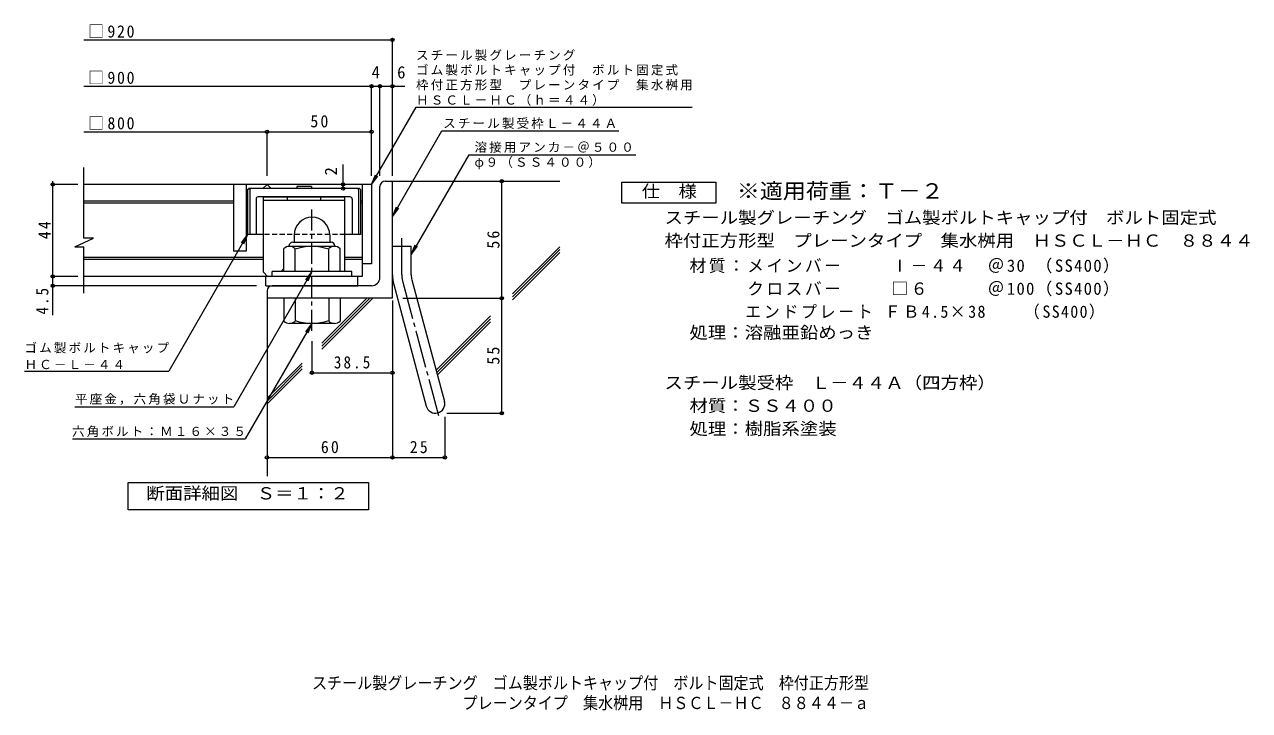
# Model space of a CAD drawing. Units: millimetres on the paper, enlarged 10 times, with parts at other scales. Extents: x -1454 to 1998, y -1938 to 1595.
# Drawn here: x -932 to 1998, y -1938 to -297 of the extents above; entities that cross this region are included whole.
import ezdxf
from ezdxf.enums import TextEntityAlignment as Align

# ---------------------------------------------------------------- set-up
doc = ezdxf.new("R2010")
doc.units = ezdxf.units.MM
doc.header["$LTSCALE"] = 10
doc.header["$PDMODE"] = 32
doc.header["$PDSIZE"] = 8
for name, pattern in [('CHAIN1', [8, 5, -1, 1, -1]), ('CHAIN2', [12, 9, -1, 1, -1]), ('DASHED1', [1.8, 1.2, -0.6])]:
    doc.linetypes.add(name, pattern=pattern)
for name, color, linetype, lineweight in [('D-1', 2, 'Continuous', 9), ('D-2', 3, 'Continuous', 9), ('D-4', 7, 'Continuous', 9), ('D-5', 7, 'Continuous', 9), ('D-6', 6, 'Continuous', 9), ('D-7', 6, 'Continuous', 9), ('D-8', 4, 'Continuous', 9)]:
    doc.layers.add(name, color=color, linetype=linetype, lineweight=lineweight)
doc.layers.add('F-F_F-Fﾚｲﾔ', color=2, linetype='Continuous')
doc.styles.add('ＭＳ ゴシック', font='')
doc.styles.get('ＭＳ ゴシック').set_extended_font_data('MS Gothic')

msp = doc.modelspace()

# ---------------------------------------------------------------- linework, layer by layer
at = {"layer": 'D-1', "linetype": 'CHAIN1'}
msp.add_line((-244.33, -1029.15), (-244.33, -736.11), dxfattribs=at)
at = {"layer": 'D-1'}
for p, q in [((-290.33, -817.62), (-198.33, -817.62)), ((-286.83, -800.12), (-286.83, -817.62)), ((-201.83, -800.07), (-201.83, -817.62)), ((-311.83, -887.62), (-311.83, -832.81)), ((-299.33, -826.62), (-299.33, -827.62)), ((-190.58, -827.62), (-298.08, -827.62)), ((-284.33, -887.62), (-284.33, -832.81)), ((-204.33, -887.62), (-204.33, -832.81)), ((-189.33, -826.62), (-189.33, -827.62)), ((-176.83, -887.62), (-176.83, -832.81)), ((-149.33, -887.62), (-339.33, -887.62)), ((-339.33, -899.12), (-339.33, -887.62)), ((-149.33, -899.12), (-149.33, -887.62)), ((-311.83, -951.62), (-311.83, -1006.42)), ((-284.33, -951.62), (-284.33, -1006.42)), ((-204.33, -951.62), (-204.33, -1006.42)), ((-176.83, -951.62), (-176.83, -1006.42)), ((-299.33, -1012.62), (-299.33, -1011.62)), ((-190.58, -1011.62), (-298.08, -1011.62)), ((-189.33, -1012.62), (-189.33, -1011.62))]:
    msp.add_line(p, q, dxfattribs=at)
for centre, radius, start, end in [((-244.33, -800.12), 42.5, 90, 180), ((-244.28, -800.07), 42.45, 0, 90), ((-290.33, -826.62), 9, 90, 180), ((-198.33, -826.62), 9, 0, 90), ((-298.08, -848.42), 20.8, 48.6201, 131.38164), ((-244.33, -947.62), 120, 70.52881, 109.47119), ((-190.58, -848.42), 20.8, 48.61835, 131.37988), ((-298.08, -990.82), 20.8, 228.61835, 311.37988), ((-244.33, -891.62), 120, 250.52881, 289.47119), ((-190.58, -990.82), 20.8, 228.6201, 311.38164)]:
    msp.add_arc(centre, radius, start, end, dxfattribs=at)
at = {"layer": 'D-2'}
for p, q in [((-789.5, -807.96), (-789.5, -639.12)), ((-101.83, -679.12), (-788.65, -679.12)), ((-431.83, -679.12), (-431.83, -839.12)), ((-401.83, -679.12), (-401.83, -839.12)), ((-361.83, -689.11), (-351.83, -679.12)), ((-351.83, -679.12), (-341.83, -689.11)), ((-124.33, -679.12), (-124.33, -899.12)), ((-101.83, -679.12), (-101.83, -869.12)), ((-431.83, -719.12), (-789.5, -719.12)), ((-431.83, -724.12), (-789.5, -724.12)), ((-398.08, -719.12), (-401.83, -719.12)), ((-398.08, -724.12), (-401.83, -724.12)), ((-124.33, -719.12), (-128.08, -719.12)), ((-124.33, -724.12), (-128.08, -724.12)), ((-811.62, -828.67), (-767.02, -807.96)), ((-767.02, -807.96), (-789.5, -807.96)), ((-811.62, -828.67), (-789.5, -828.67)), ((-789.5, -939.12), (-789.5, -828.67)), ((-401.83, -839.12), (-431.83, -839.12)), ((-360.58, -854.12), (-789.5, -854.12)), ((-360.58, -859.12), (-789.5, -859.12)), ((-124.33, -854.12), (-165.58, -854.12)), ((-124.33, -859.12), (-165.58, -859.12)), ((-101.83, -869.12), (-124.33, -869.12)), ((-124.33, -899.12), (-789.5, -899.12)), ((-354.33, -921.62), (-354.33, -899.12)), ((-134.33, -921.62), (-134.33, -899.12)), ((-354.33, -921.62), (-134.33, -921.62))]:
    msp.add_line(p, q, dxfattribs=at)
at = {"layer": 'D-2', "color": 2}
for p, q in [((-69.33, -671.62), (-51.83, -671.62)), ((-51.83, -951.62), (-51.83, -671.62)), ((-81.83, -901.62), (-81.83, -684.12)), ((-51.83, -826.62), (-6.83, -826.62)), ((-6.83, -895.69), (-6.83, -826.62)), ((-5.3, -907.34), (72.66, -1198.29)), ((-351.83, -934.12), (-351.83, -951.62)), ((-101.83, -921.62), (-339.33, -921.62)), ((-48.76, -918.98), (29.2, -1209.94)), ((-51.83, -951.62), (-351.83, -951.62))]:
    msp.add_line(p, q, dxfattribs=at)
at = {"layer": 'D-2', "color": 7}
for p, q in [((209.45, -1226.62), (209.45, -671.62)), ((-26.83, -951.62), (212.45, -951.62)), ((78.57, -1226.62), (212.45, -1226.62))]:
    msp.add_line(p, q, dxfattribs=at)
at = {"layer": 'D-2', "color": 2, "linetype": 'CHAIN2'}
for p, q in [((-29.33, -895.69), (-29.33, -807.59)), ((-27.03, -913.16), (60.28, -1238.99))]:
    msp.add_line(p, q, dxfattribs=at)
at = {"layer": 'D-2', "color": 2}
for centre, radius, start, end in [((-69.33, -684.12), 12.5, 90, 180), ((-101.83, -901.62), 20, 270, 0), ((38.17, -895.69), 90, 180, 195), ((38.17, -895.69), 45, 180, 195.00002), ((-339.33, -934.12), 12.5, 90, 180), ((50.93, -1204.12), 22.5, 195.00014, 14.99991)]:
    msp.add_arc(centre, radius, start, end, dxfattribs=at)
at = {"layer": 'D-2', "color": 2, "linetype": 'CHAIN2'}
msp.add_arc((38.17, -895.69), 67.5, 180, 194.99995, dxfattribs=at)
at = {"layer": 'D-2', "color": 7}
for p in [(209.45, -671.62), (209.45, -951.62), (209.45, -1226.62)]:
    msp.add_point(p, dxfattribs=at)
at = {"layer": 'D-4'}
for p, q in [((-789.5, -333.75), (-51.83, -333.75)), ((-51.83, -658.66), (-51.83, -330.75)), ((-789.5, -444.44), (-22.47, -444.44)), ((-101.83, -658.66), (-101.83, -441.44)), ((-81.83, -658.66), (-81.83, -441.44)), ((-789.5, -553.2), (-101.83, -553.2)), ((-351.83, -658.66), (-351.83, -550.2)), ((-169.98, -679.12), (-169.98, -631.22)), ((-864.22, -679.12), (-864.22, -671.62)), ((-804.21, -679.12), (-867.22, -679.12)), ((-864.22, -991.89), (-864.22, -679.12)), ((-169.98, -689.11), (-169.98, -679.12)), ((-398.08, -799.11), (-586.79, -1125.97)), ((-398.08, -799.11), (-413.3, -818.95)), ((-398.08, -799.11), (-407.65, -822.21)), ((-804.21, -899.11), (-867.22, -899.11)), ((-376.83, -921.61), (-867.22, -921.61)), ((-51.83, -957.05), (-51.83, -1335.37)), ((-244.33, -1054.14), (-244.33, -1132.8)), ((-931.79, -1125.97), (-586.79, -1125.97)), ((-244.33, -1129.79), (-51.83, -1129.79)), ((-811.18, -1211.24), (-431.18, -1211.24)), ((73.43, -1235.14), (73.43, -1335.37)), ((-817.12, -1288.14), (-403.98, -1288.14)), ((-351.83, -1332.37), (73.43, -1332.37))]:
    msp.add_line(p, q, dxfattribs=at)
at = {"layer": 'D-4', "color": 2}
for points in [[(496.74, -724.11), (496.74, -674.11), (721.74, -674.11), (721.74, -724.11)], [(-683.83, -1457.53), (-683.83, -1392.53), (-108.82, -1392.53), (-108.82, -1457.53)]]:
    msp.add_lwpolyline(points, close=True, dxfattribs=at)
at = {"layer": 'D-4'}
for p in [(-51.83, -333.75), (-101.83, -444.44), (-81.83, -444.44), (-51.83, -444.44), (-351.83, -553.2), (-101.83, -553.2), (-864.22, -679.12), (-169.98, -679.12), (-169.98, -689.11), (-864.22, -899.11), (-864.22, -921.61), (-244.33, -1129.79), (-51.83, -1129.79), (-351.83, -1332.37), (-51.83, -1332.37), (73.43, -1332.37)]:
    msp.add_point(p, dxfattribs=at)
at = {"layer": 'D-5'}
for p, q in [((-101.83, -679.11), (4.6, -494.78)), ((4.6, -494.78), (664.6, -494.78)), ((-51.83, -756.04), (66.44, -551.18)), ((66.44, -551.18), (489.26, -551.18)), ((130.78, -608.27), (-6.83, -846.62)), ((130.78, -608.27), (530.29, -608.27)), ((-101.83, -679.11), (-92.26, -656.02)), ((-101.83, -679.11), (-86.61, -659.28)), ((-51.83, -756.04), (-42.26, -732.94)), ((-51.83, -756.04), (-36.61, -736.2)), ((-6.83, -846.62), (2.74, -823.52)), ((-6.83, -846.62), (8.39, -826.78)), ((-244.33, -887.62), (-431.18, -1211.24)), ((-244.33, -887.62), (-259.55, -907.45)), ((-244.33, -887.62), (-253.9, -910.71)), ((-244.33, -1011.62), (-403.98, -1288.14)), ((-244.33, -1011.62), (-259.55, -1031.45)), ((-244.33, -1011.62), (-253.9, -1034.71))]:
    msp.add_line(p, q, dxfattribs=at)
at = {"layer": 'D-6'}
for p, q in [((-51.83, -671.62), (348.17, -671.62)), ((235.61, -940.79), (348.17, -828.24)), ((235.61, -947.86), (348.17, -835.3)), ((235.61, -954.94), (348.17, -842.38)), ((-351.83, -946.62), (-351.83, -1376.94)), ((-220.58, -1066.11), (-106.09, -951.62)), ((-220.58, -1059.04), (-113.16, -951.62)), ((-220.58, -1073.18), (-99.01, -951.62)), ((53.74, -1122.67), (182.96, -993.45)), ((55.23, -1128.24), (182.96, -1000.52)), ((56.73, -1133.82), (182.96, -1007.59)), ((-351.83, -1190.29), (-268.04, -1106.5)), ((-351.83, -1197.36), (-268.04, -1113.56)), ((-351.83, -1204.43), (-268.04, -1120.64))]:
    msp.add_line(p, q, dxfattribs=at)
at = {"layer": 'D-7'}
for p, q in [((-398.08, -691.62), (-395.58, -689.11)), ((-398.08, -691.62), (-398.08, -799.11)), ((-130.58, -689.11), (-395.58, -689.11)), ((-393.08, -691.62), (-390.58, -689.11)), ((-393.08, -691.62), (-393.08, -799.11)), ((-245.81, -684.12), (-245.81, -689.11)), ((-133.08, -691.62), (-135.58, -689.11)), ((-133.08, -691.62), (-133.08, -799.11)), ((-128.08, -691.61), (-130.58, -689.11)), ((-128.08, -691.61), (-128.08, -799.11)), ((-378.08, -714.12), (-378.08, -799.11)), ((-153.08, -709.12), (-373.08, -709.12)), ((-148.08, -714.12), (-148.08, -799.11)), ((-360.58, -799.11), (-398.08, -799.11)), ((-128.08, -799.11), (-165.58, -799.11))]:
    msp.add_line(p, q, dxfattribs=at)
at = {"layer": 'D-7', "linetype": 'DASHED1'}
msp.add_line((-165.58, -799.11), (-360.58, -799.11), dxfattribs=at)
at = {"layer": 'D-7'}
msp.add_lwpolyline([(-245.81, -684.12), (-280.35, -684.12), (-280.35, -689.11)], dxfattribs=at)
for centre, start, end in [((-373.08, -714.12), 90, 180), ((-153.08, -714.12), 0, 90)]:
    msp.add_arc(centre, 5, start, end, dxfattribs=at)
at = {"layer": 'D-8'}
for p, q in [((-360.58, -716.62), (-165.58, -716.62)), ((-303.08, -716.62), (-303.08, -709.12)), ((-223.08, -716.62), (-223.08, -709.12)), ((-165.58, -887.62), (-165.58, -709.12)), ((-360.58, -889.12), (-350.58, -899.12))]:
    msp.add_line(p, q, dxfattribs=at)
for points in [[(-360.58, -889.12), (-360.58, -709.12), (-165.58, -709.12)], [(-315.58, -887.62), (-315.58, -884.12), (-311.83, -880.37)]]:
    msp.add_lwpolyline(points, dxfattribs=at)

# ---------------------------------------------------------------- texts
at = {"layer": 'D-2', "color": 2, "char_height": 29.33, "attachment_point": 7, "rotation": 90, "style": 'ＭＳ ゴシック'}
for s, insert in [('\\T1.27;\\W0.95;56', (204.45, -832.87)), ('\\T1.27;\\W0.95;55', (204.45, -1110.37))]:
    msp.add_mtext(s, dxfattribs=dict(at, insert=insert))
at = {"layer": 'D-4', "color": 2, "style": 'ＭＳ ゴシック'}
for s, p in [('4', (-101.83, -434.44)), ('6', (-40.58, -434.44))]:
    msp.add_text(s, height=29.33, dxfattribs=at).set_placement(p, align=Align.BOTTOM_LEFT)
msp.add_text('2', height=29.33, rotation=90, dxfattribs=at).set_placement((-175.67, -657.83), align=Align.BOTTOM_LEFT)
at = {"layer": 'D-4', "color": 2, "style": 'ＭＳ ゴシック', "width": 1.1}
for s, p in [('仕\u3000様', (544.24, -719.11)), ('処理：溶融亜鉛めっき', (658.54, -1057.03)), ('スチール製受枠\u3000Ｌ－４４Ａ（四方枠）', (598.83, -1177.03)), ('材質：ＳＳ４００', (658.54, -1232.03)), ('処理：樹脂系塗装', (658.54, -1287.03)), ('断面詳細図\u3000Ｓ＝１：２', (-640.4, -1441.56))]:
    msp.add_text(s, height=29.33, dxfattribs=at).set_placement(p, align=Align.BOTTOM_LEFT)
at = {"layer": 'D-4', "color": 2, "char_height": 29.33, "attachment_point": 7, "style": 'ＭＳ ゴシック'}
for s, insert in [('\\T1.21;\\W0.95;□920', (-779.5, -328.7)), ('\\T1.21;\\W0.95;□900', (-779.5, -439.4)), ('\\T1.21;\\W0.95;□800', (-779.5, -548.2)), ('\\T1.27;\\W0.95;50', (-248.08, -543.2)), ('\\T1.15;材質：メインバー\u3000\u3000\\~Ⅰ－４４\u3000＠30\\~（SS400）', (658.54, -892.03)), ('\\T1.15;\u3000\u3000\u3000クロスバー\u3000\u3000\\~□６\u3000\u3000\u3000＠100（SS400）', (658.54, -947.03)), ('\\T1.17;\\W0.95;\u3000\u3000\u3000エンドプレート\\~ＦＢ4.5×38\\~\\~\\~\\~（SS400）', (658.54, -1002.03)), ('\\T1.28;\\W0.9;38.5', (-191.83, -1119.79)), ('\\T1.27;\\W0.95;60', (-223.08, -1322.37)), ('\\T1.27;\\W0.95;25', (-10.45, -1322.37))]:
    msp.add_mtext(s, dxfattribs=dict(at, insert=insert))
at = {"layer": 'D-4', "color": 2, "char_height": 29.33, "attachment_point": 7, "rotation": 90, "style": 'ＭＳ ゴシック'}
for s, insert in [('\\T1.27;\\W0.95;44', (-869.21, -810.37)), ('\\T1.27;\\W0.9;4.5', (-874.22, -990.44))]:
    msp.add_mtext(s, dxfattribs=dict(at, insert=insert))
at = {"layer": 'D-4', "char_height": 21.99, "attachment_point": 7, "style": 'ＭＳ ゴシック'}
for s, insert in [('\\T1.17;ゴム製ボルトキャップ', (-931.79, -1083.71)), ('\\T1.17;ＨＣ－Ｌ－４４', (-931.79, -1121.31)), ('\\T1.17;平座金，六角袋Ｕナット', (-811.18, -1206.58)), ('\\T1.17;六角ボルト：Ｍ１６×３５', (-818.05, -1283.48))]:
    msp.add_mtext(s, dxfattribs=dict(at, insert=insert))
at = {"layer": 'D-5', "color": 3, "style": 'ＭＳ ゴシック', "width": 1.1}
msp.add_text('※適用荷重：Ｔ－２', height=36.66, dxfattribs=at).set_placement((771.74, -724.11), align=Align.BOTTOM_LEFT)
at = {"layer": 'D-5', "color": 2, "style": 'ＭＳ ゴシック', "width": 1.1}
for s, p in [('スチール製グレーチング\u3000ゴム製ボルトキャップ付\u3000ボルト固定式', (598.83, -782.03)), ('枠付正方形型\u3000プレーンタイプ\u3000集水桝用\u3000ＨＳＣＬ－ＨＣ\u3000８８４４', (598.83, -837.03))]:
    msp.add_text(s, height=29.33, dxfattribs=at).set_placement(p, align=Align.BOTTOM_LEFT)
at = {"layer": 'D-5', "char_height": 21.99, "attachment_point": 7, "style": 'ＭＳ ゴシック'}
for s, insert in [('\\T1.17;スチール製グレーチング', (4.6, -383.46)), ('\\T1.17;ゴム製ボルトキャップ付\u3000ボルト固定式', (4.6, -419.04)), ('\\T1.17;枠付正方形型\u3000プレーンタイプ\u3000集水桝用', (4.6, -454.62)), ('\\T1.17;ＨＳＣＬ－ＨＣ（ｈ＝４４）', (4.6, -491.26)), ('\\T1.17;スチール製受枠Ｌ－４４Ａ', (69.56, -546.42)), ('\\T1.17;溶接用アンカ－＠５００', (144.42, -603.61)), ('\\T1.17;φ９（ＳＳ４００）', (144.42, -642.93))]:
    msp.add_mtext(s, dxfattribs=dict(at, insert=insert))
at = {"layer": 'F-F_F-Fﾚｲﾔ', "style": 'ＭＳ ゴシック', "width": 0.9}
for s, p in [('スチール製グレーチング\u3000ゴム製ボルトキャップ付\u3000ボルト固定式\u3000枠付正方形型', (-244.2, -1895.13)), ('プレーンタイプ\u3000集水桝用\u3000ＨＳＣＬ－ＨＣ\u3000８８４４－ａ', (115.8, -1943.03))]:
    msp.add_text(s, height=29.33, dxfattribs=at).set_placement(p, align=Align.BOTTOM_LEFT)

doc.saveas('drawing.dxf')
